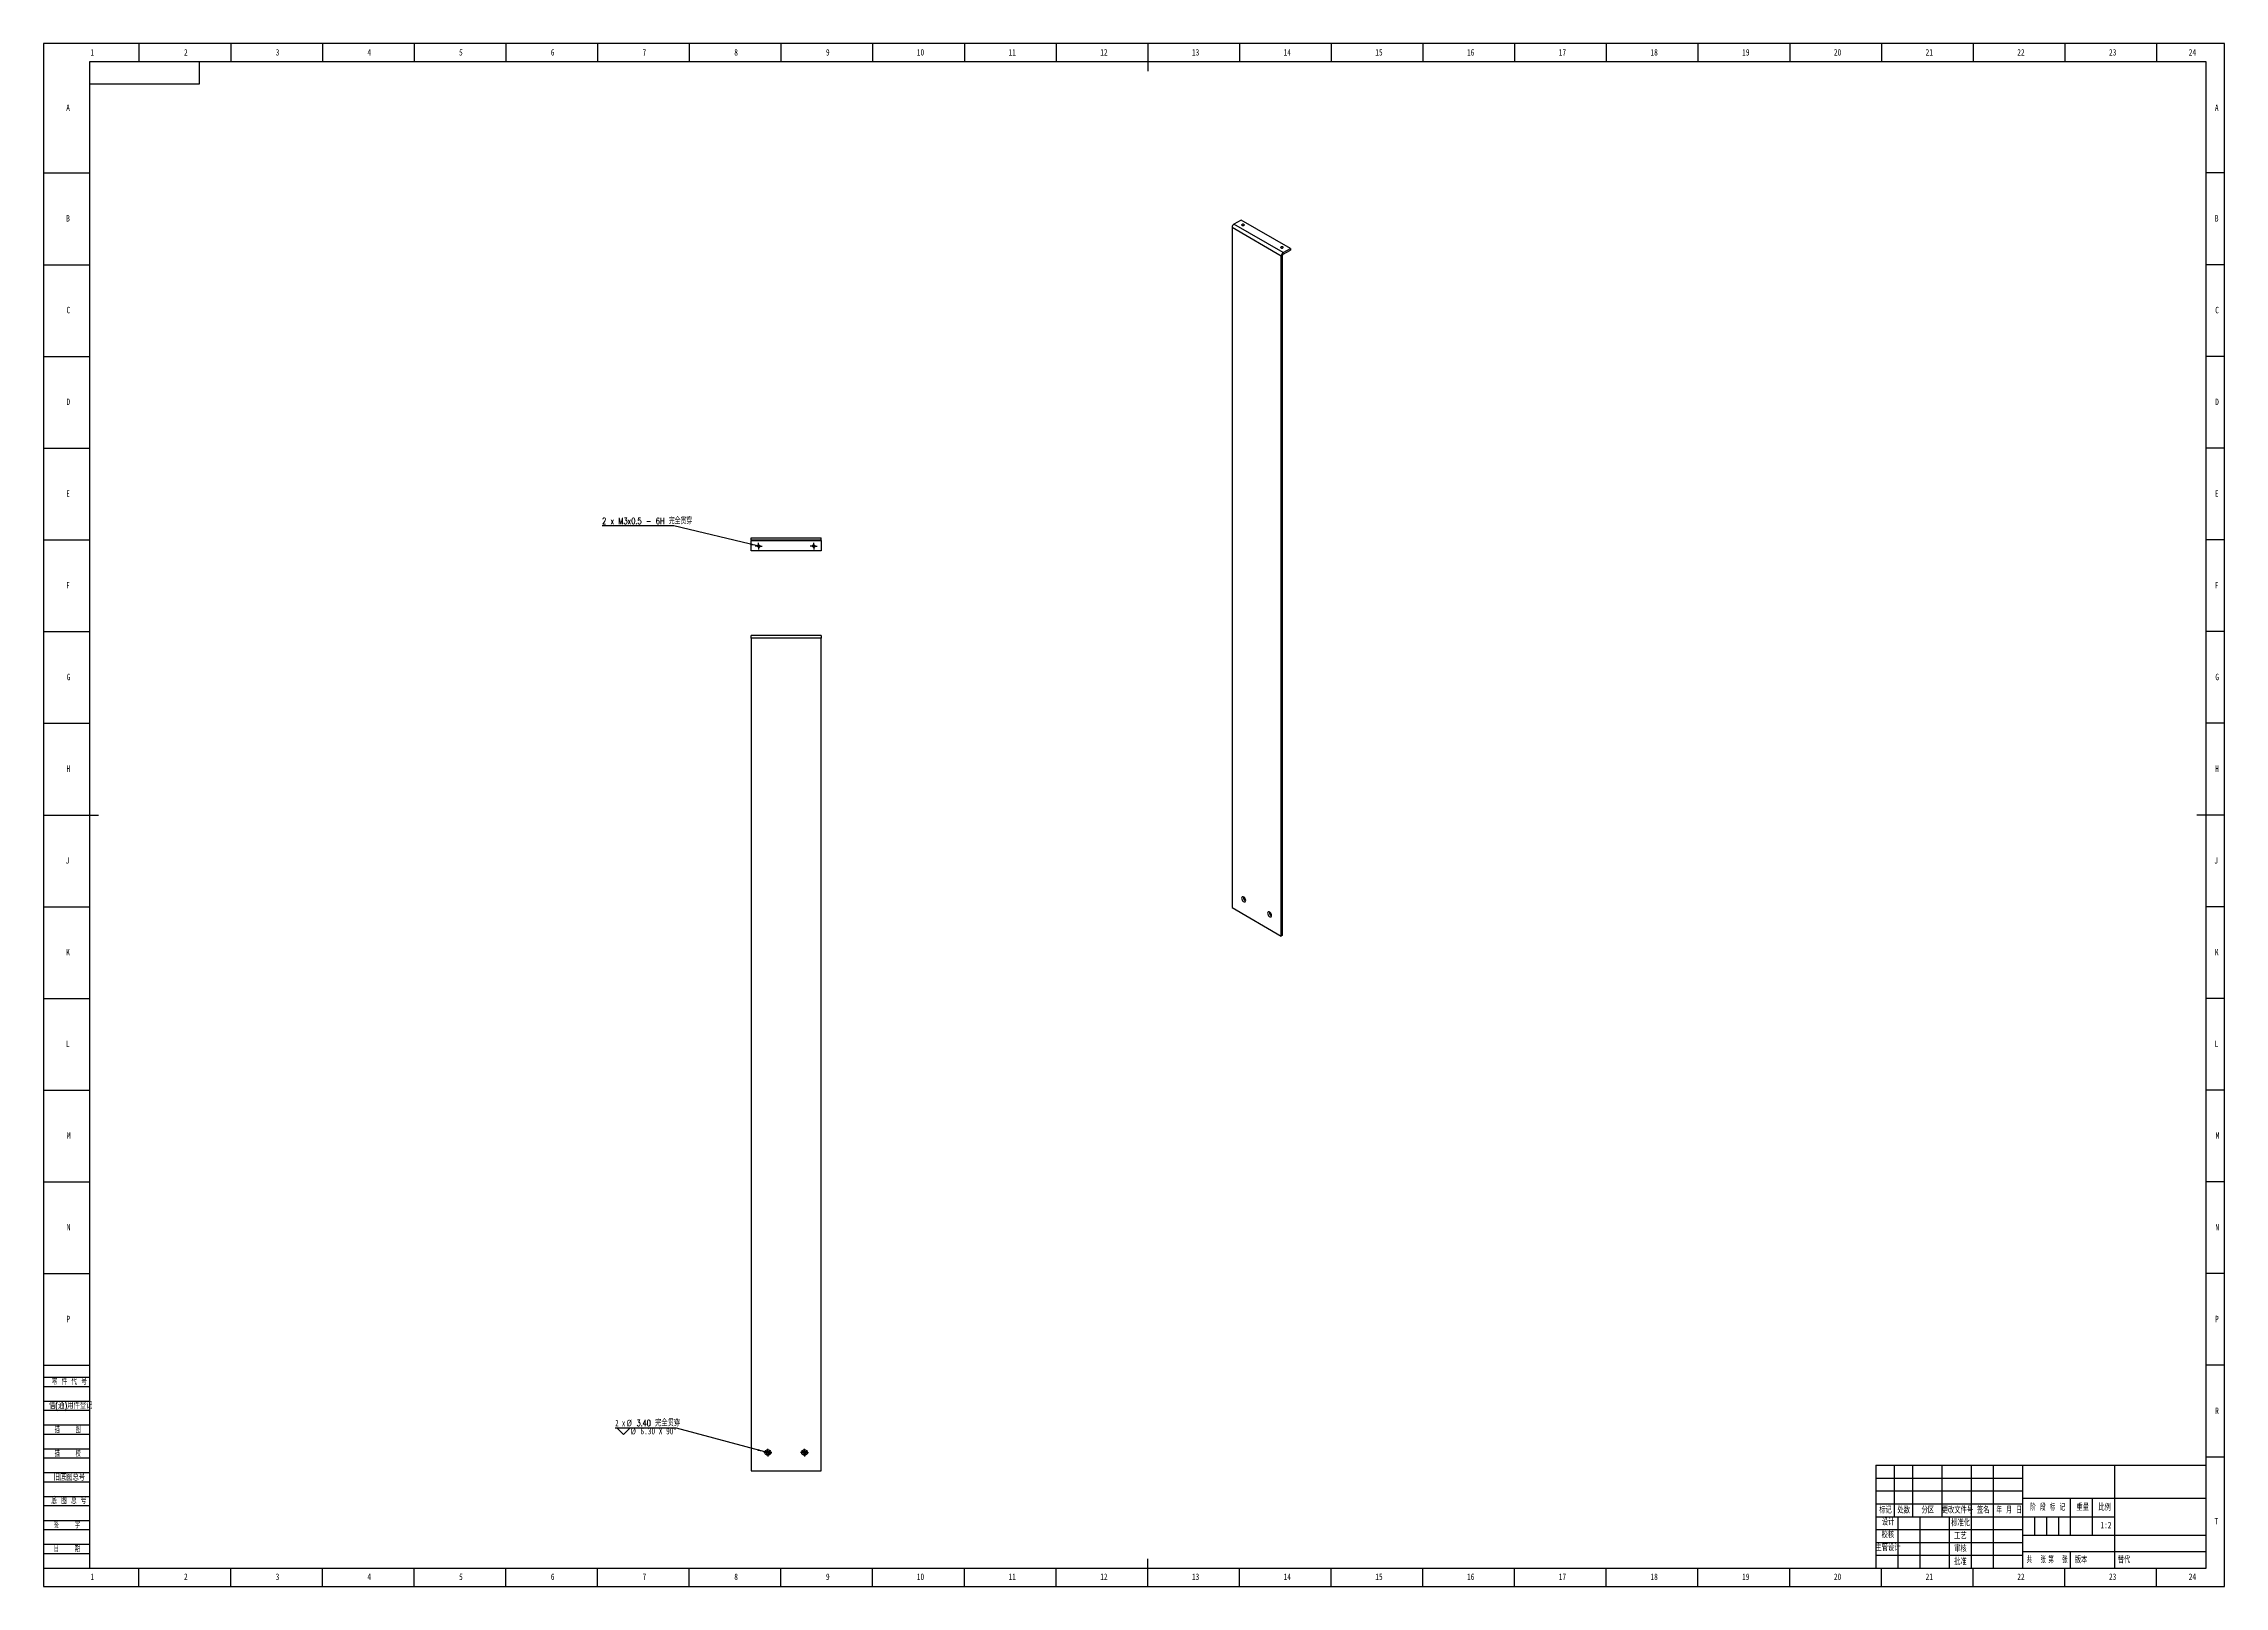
# Model space of a CAD drawing. Header units: millimetres. Extents: x 0 to 1189, y 0 to 841.
import ezdxf

# ---------------------------------------------------------------- set-up
doc = ezdxf.new("R2010")
doc.units = ezdxf.units.MM
for name, color, linetype in [('10', 7, 'Continuous'), ('5', 7, 'Continuous'), ('9', 7, 'Continuous'), ('SLD-0', 7, 'Continuous')]:
    doc.layers.add(name, color=color, linetype=linetype)
doc.styles.add('SLDTEXTSTYLE0', font='TXT', dxfattribs={"width": 0.7, "bigfont": 'bigfont'})
doc.styles.add('SLDTEXTSTYLE1', font='TXT', dxfattribs={"width": 0.6, "bigfont": 'bigfont'})
doc.styles.add('SLDTEXTSTYLE2', font='TXT', dxfattribs={"width": 0.614286, "bigfont": 'bigfont'})
doc.styles.add('SLDTEXTSTYLE3', font='TXT', dxfattribs={"width": 0.62, "bigfont": 'bigfont'})
doc.styles.add('SLDTEXTSTYLE4', font='TXT', dxfattribs={"width": 0.566667, "bigfont": 'bigfont'})
doc.styles.add('SLDTEXTSTYLE5', font='TXT', dxfattribs={"width": 0.7})
doc.styles.add('SLDTEXTSTYLE6', font='TXT', dxfattribs={"width": 0.633333})
doc.styles.add('SLDTEXTSTYLE7', font='TXT', dxfattribs={"width": 0.65, "bigfont": 'bigfont'})
doc.dimstyles.new('SLDDIMSTYLE0', dxfattribs={"dimtxt": 3.5, "dimasz": 4.08, "dimexe": 0, "dimexo": 0.0625, "dimgap": 0.875, "dimtad": 0, "dimtih": 1, "dimtoh": 1, "dimlfac": 2, "dimrnd": 1e-09, "dimzin": 4, "dimdsep": 46, "dimtxsty": 'SLDTEXTSTYLE5', "dimblk1": 'NONE', "dimsah": 1, "dimcen": 0, "dimadec": 0, "dimazin": 1, "dimtfac": 1, "dimtmove": 0, "dimatfit": 3, "dimldrblk": 'NONE', "dimfxl": 0, "dimfrac": 2, "dimtolj": 1, "dimtzin": 12, "dimarcsym": 0})

# ---------------------------------------------------------------- blocks, each defined once
blk = doc.blocks.new('SW_SYMBOL_HOLE_SINK')
at = {"layer": '10', "color": 0}
for p, q in [((0, 875), (800, 75)), ((800, 75), (1600, 875))]:
    blk.add_line(p, q, dxfattribs=at)
blk = doc.blocks.new('_D')
at = {"layer": '10'}
for p, q in [((345, 86.3), (311.7, 86.3)), ((393.3, 73.3), (345, 86.3)), ((396.4, 72.5), (393.3, 73.3))]:
    blk.add_line(p, q, dxfattribs=at)
blk.add_solid([(393.3, 73.3), (389.5, 74.9), (389.3, 73.9)], dxfattribs=at)
at = {"layer": '10', "xscale": 0.004511737089201878, "yscale": 0.004511737089201878, "zscale": 0.004511737089201878}
blk.add_blockref('SW_SYMBOL_HOLE_SINK', (312.6, 82.4), dxfattribs=at)
at = {"layer": '10', "char_height": 3.5, "attachment_point": 1}
for s, insert, style in [('2 x', (311.7, 90.8), 'SLDTEXTSTYLE6'), ('%%c', (317.8, 90.8), 'SLDTEXTSTYLE5'), ('%%c', (320, 86.4), 'SLDTEXTSTYLE5'), ('3.40 完全贯穿', (323.3, 90.8), 'SLDTEXTSTYLE0'), ('6.30 X 90°', (325.4, 86.4), 'SLDTEXTSTYLE5')]:
    blk.add_mtext(s, dxfattribs=dict(at, insert=insert, style=style))
blk = doc.blocks.new('_None')
blk = doc.blocks.new('SW_CENTERMARKSYMBOL_0')
at = {"layer": '10', "color": 0}
for p, q in [((-1.25, 0), (-2.1, 0)), ((0, 0), (-1.25, 0)), ((0, 1.25), (0, 2.1)), ((0, 0), (0, 1.25)), ((0, 0), (0, -1.25)), ((0, 0), (1.25, 0)), ((1.25, 0), (2.1, 0)), ((0, -1.25), (0, -2.1))]:
    blk.add_line(p, q, dxfattribs=at)
blk = doc.blocks.new('SW_CENTERMARKSYMBOL_1')
at = {"layer": '10', "color": 0}
for p, q in [((-1.25, 0), (-2.1, 0)), ((0, 0), (-1.25, 0)), ((0, 1.25), (0, 2.1)), ((0, 0), (0, 1.25)), ((0, 0), (0, -1.25)), ((0, 0), (1.25, 0)), ((1.25, 0), (2.1, 0)), ((0, -1.25), (0, -2.1))]:
    blk.add_line(p, q, dxfattribs=at)
blk = doc.blocks.new('SW_RADIAL_DIMENSION_0')
at = {"layer": '10', "color": 0}
for p, q in [((39.1, 0), (0, 0)), ((84.8, -10.8), (39.1, 0)), ((86, -11.1), (84.8, -10.8))]:
    blk.add_line(p, q, dxfattribs=at)
blk.add_solid([(84.8, -10.8), (80.9, -9.4), (80.7, -10.4)], dxfattribs=at)
at = {"layer": '10', "color": 0, "insert": (0, 4.5), "char_height": 3.5, "attachment_point": 1, "style": 'SLDTEXTSTYLE7'}
blk.add_mtext('2 x M3x0.5 - 6H 完全贯穿', dxfattribs=at)
blk = doc.blocks.new('SW_CENTERMARKSYMBOL_2')
at = {"layer": '10', "color": 0}
for p, q in [((-1.25, 0), (-1.875, 0)), ((0, 0), (-1.25, 0)), ((0, 1.25), (0, 1.875)), ((0, 0), (0, 1.25)), ((0, 0), (0, -1.25)), ((0, 0), (1.25, 0)), ((1.25, 0), (1.875, 0)), ((0, -1.25), (0, -1.875))]:
    blk.add_line(p, q, dxfattribs=at)
blk = doc.blocks.new('SW_CENTERMARKSYMBOL_3')
at = {"layer": '10', "color": 0}
for p, q in [((-1.25, 0), (-1.875, 0)), ((0, 0), (-1.25, 0)), ((0, 1.25), (0, 1.875)), ((0, 0), (0, 1.25)), ((0, 0), (0, -1.25)), ((0, 0), (1.25, 0)), ((1.25, 0), (1.875, 0)), ((0, -1.25), (0, -1.875))]:
    blk.add_line(p, q, dxfattribs=at)

msp = doc.modelspace()

# ---------------------------------------------------------------- linework, layer by layer
at = {"color": 7, "linetype": 'Continuous', "lineweight": 25}
for p, q in [((674.8088, 725.2238), (647.9388, 740.7355)), ((647.9388, 740.7355), (647.9388, 370.026)), ((652.8885, 744.8178), (648.9994, 742.5726)), ((675.8695, 727.0609), (648.9994, 742.5726)), ((679.7586, 729.306), (652.8885, 744.8178)), ((675.5159, 725.632), (674.8088, 725.2238)), ((675.5159, 354.9224), (675.5159, 725.632)), ((675.8695, 727.0609), (679.7586, 729.306)), ((675.8695, 726.2443), (679.7586, 728.4895)), ((675.8695, 726.2443), (675.8695, 727.0609)), ((679.7586, 729.306), (679.7586, 728.4895)), ((674.8088, 354.5142), (674.8088, 725.2238)), ((385.8593, 570.5713), (385.8593, 571.5713)), ((385.8593, 571.5713), (423.8593, 571.5713)), ((423.8593, 570.5713), (423.8593, 571.5713)), ((385.8593, 570.5713), (423.8593, 570.5713)), ((385.8593, 570.5713), (385.8593, 570.0713)), ((385.8593, 570.0713), (423.8593, 570.0713)), ((385.8593, 564.5713), (385.8593, 570.0713)), ((423.8593, 564.5713), (385.8593, 564.5713)), ((423.8593, 570.0713), (423.8593, 570.5713)), ((423.8593, 570.0713), (423.8593, 564.5713)), ((423.8593, 518.4267), (385.8593, 518.4267)), ((385.8593, 516.9267), (385.8593, 518.4267)), ((385.8593, 516.9267), (385.8593, 62.9267)), ((423.8593, 516.9267), (385.8593, 516.9267)), ((423.8593, 518.4267), (423.8593, 516.9267)), ((423.8593, 62.9267), (423.8593, 516.9267)), ((647.9388, 370.026), (674.8088, 354.5142)), ((675.5159, 354.9224), (674.8088, 354.5142)), ((385.8593, 62.9267), (423.8593, 62.9267))]:
    msp.add_line(p, q, dxfattribs=at)
at = {"color": 7, "linetype": 'Continuous', "lineweight": 18, "flags": 128}
for points in [[(653.4188, 741.8583), (653.2563, 741.9987), (653.1992, 742.1644), (653.2563, 742.3301), (653.4188, 742.4706), (653.6622, 742.5644), (653.9492, 742.5974), (654.2362, 742.5644), (654.4795, 742.4706), (654.6421, 742.3301), (654.6992, 742.1644), (654.6421, 741.9987), (654.4795, 741.8583), (654.2362, 741.7644), (653.9492, 741.7315), (653.6622, 741.7644), (653.4188, 741.8583)], [(674.632, 729.6122), (674.4695, 729.7526), (674.4124, 729.9183), (674.4695, 730.084), (674.632, 730.2245), (674.8754, 730.3183), (675.1624, 730.3513), (675.4494, 730.3183), (675.6927, 730.2245), (675.8553, 730.084), (675.9124, 729.9183), (675.8553, 729.7526), (675.6927, 729.6122), (675.4494, 729.5183), (675.1624, 729.4853), (674.8754, 729.5183), (674.632, 729.6122)]]:
    msp.add_lwpolyline(points, dxfattribs=at)
at = {"color": 7, "linetype": 'Continuous', "lineweight": 25, "flags": 128}
for points in [[(653.5072, 741.9093), (653.71, 741.8311), (653.9492, 741.8036), (654.1883, 741.8311), (654.3911, 741.9093), (654.5266, 742.0264), (654.5742, 742.1644), (654.5266, 742.3025), (654.3911, 742.4196), (654.1883, 742.4978), (653.9492, 742.5252), (653.71, 742.4978), (653.5072, 742.4196), (653.3717, 742.3025), (653.3242, 742.1644), (653.3717, 742.0264), (653.5072, 741.9093)], [(674.7204, 729.6632), (674.9232, 729.585), (675.1624, 729.5575), (675.4016, 729.585), (675.6043, 729.6632), (675.7398, 729.7802), (675.7874, 729.9183), (675.7398, 730.0564), (675.6043, 730.1734), (675.4016, 730.2517), (675.1624, 730.2791), (674.9232, 730.2517), (674.7204, 730.1734), (674.585, 730.0564), (674.5374, 729.9183), (674.585, 729.7802), (674.7204, 729.6632)], [(655.4164, 373.8746), (655.3493, 374.3533), (655.1559, 374.8517), (654.8596, 375.3099), (654.4961, 375.6724), (654.1093, 375.8957), (653.7459, 375.9528), (653.4496, 375.8367), (653.2562, 375.5616), (653.189, 375.1605), (653.2562, 374.6819), (653.4496, 374.1834), (653.7459, 373.7253), (654.1093, 373.3627), (654.4961, 373.1394), (654.8596, 373.0824), (655.1559, 373.1984), (655.3493, 373.4736), (655.4164, 373.8746)], [(654.5994, 375.5859), (654.5854, 375.5875), (654.3904, 375.5496), (654.2601, 375.3997), (654.2143, 375.1605), (654.2601, 374.8685), (654.3904, 374.5681), (654.5854, 374.3051), (654.8154, 374.1195), (655.0454, 374.0395), (655.2404, 374.0774), (655.3707, 374.2273), (655.3762, 374.2402)], [(654.4989, 375.5863), (654.4545, 375.5119), (654.4088, 375.2727), (654.4545, 374.9807), (654.5848, 374.6803), (654.7798, 374.4173), (655.0098, 374.2317), (655.2398, 374.1518), (655.3263, 374.153)], [(669.5586, 365.7106), (669.4914, 366.1892), (669.298, 366.6876), (669.0017, 367.1458), (668.6383, 367.5084), (668.2515, 367.7316), (667.888, 367.7887), (667.5917, 367.6726), (667.3983, 367.3975), (667.3312, 366.9964), (667.3983, 366.5178), (667.5917, 366.0193), (667.888, 365.5612), (668.2515, 365.1986), (668.6383, 364.9753), (669.0017, 364.9183), (669.298, 365.0343), (669.4914, 365.3095), (669.5586, 365.7106)], [(668.7415, 367.4218), (668.7275, 367.4234), (668.5325, 367.3856), (668.4022, 367.2356), (668.3565, 366.9964), (668.4022, 366.7044), (668.5325, 366.404), (668.7275, 366.141), (668.9575, 365.9554), (669.1875, 365.8754), (669.3825, 365.9133), (669.5128, 366.0633), (669.5184, 366.0761)], [(668.641, 367.4222), (668.5967, 367.3479), (668.5509, 367.1087), (668.5967, 366.8166), (668.727, 366.5163), (668.922, 366.2532), (669.152, 366.0676), (669.382, 365.9877), (669.4684, 365.9889)]]:
    msp.add_lwpolyline(points, dxfattribs=at)
at = {"color": 7, "linetype": 'Continuous', "lineweight": 25}
for centre, radius in [((389.8593, 567.0713), 0.625), ((419.8593, 567.0713), 0.625), ((394.8593, 72.9267), 1.575), ((394.8593, 72.9267), 0.85), ((414.8593, 72.9267), 1.575), ((414.8593, 72.9267), 0.85)]:
    msp.add_circle(centre, radius, dxfattribs=at)
for centre, radius in [((650.2416, 740.6307), 2.3052), ((677.1116, 725.119), 2.3052), ((676.2835, 725.597), 0.7684)]:
    msp.add_arc(centre, radius, 122.6054783, 177.3945215, dxfattribs=at)
at = {"color": 7, "linetype": 'Continuous', "lineweight": 18}
for centre in [(389.8593, 567.0713), (419.8593, 567.0713)]:
    msp.add_arc(centre, 0.75, 255, 195, dxfattribs=at)
at = {"layer": '5', "color": 7}
for p, q in [((1189, 841), (0, 841)), ((0, 841), (0, 0)), ((1189, 0), (1189, 841)), ((0, 114), (25, 114)), ((0, 109), (25, 109)), ((0, 101), (25, 101)), ((0, 96), (25, 96)), ((0, 88), (25, 88)), ((0, 83), (25, 83)), ((0, 75), (25, 75)), ((0, 70), (25, 70)), ((0, 62), (25, 62)), ((0, 57), (25, 57)), ((0, 49), (25, 49)), ((999, 59), (1079, 59)), ((999, 52), (1079, 52)), ((0, 44), (25, 44)), ((0, 36), (25, 36)), ((1085.5, 38), (1085.5, 28)), ((1092, 38), (1092, 28)), ((1098.5, 38), (1098.5, 28)), ((0, 31), (25, 31)), ((0, 23), (25, 23)), ((0, 18), (25, 18)), ((0, 0), (1189, 0))]:
    msp.add_line(p, q, dxfattribs=at)
at = {"layer": '5'}
for p, q in [((52, 841), (52, 831.0501)), ((102, 841), (102, 831.0501)), ((152, 841), (152, 831.0501)), ((202, 841), (202, 831.0501)), ((252, 841), (252, 831.0501)), ((302, 841), (302, 831.0501)), ((352, 841), (352, 831.0501)), ((402, 841), (402, 831.0501)), ((452, 841), (452, 831.0501)), ((502, 841), (502, 831.0501)), ((552, 841), (552, 831.0501)), ((652, 841), (652, 831.0501)), ((702, 841), (702, 831.0501)), ((752, 841), (752, 831.0501)), ((802, 841), (802, 831.0501)), ((852, 841), (852, 831.0501)), ((902, 841), (902, 831.0501)), ((952, 841), (952, 831.0501)), ((1002, 841), (1002, 831.0501)), ((1052, 841), (1052, 831.0501)), ((1102, 841), (1102, 831.0501)), ((1152, 841), (1152, 831.0501)), ((0, 770.5), (25, 770.5)), ((1189, 770.5), (1179, 770.5)), ((0, 720.5), (25, 720.5)), ((1189, 720.5), (1179, 720.5)), ((0, 670.5), (25, 670.5)), ((1189, 670.5), (1179, 670.5)), ((0, 620.5), (25, 620.5)), ((1189, 620.5), (1179, 620.5)), ((0, 570.5), (25, 570.5)), ((1189, 570.5), (1179, 570.5)), ((0, 520.5), (25, 520.5)), ((1189, 520.5), (1179, 520.5)), ((0, 470.5), (25, 470.5)), ((1189, 470.5), (1179, 470.5)), ((0, 370.5), (25, 370.5)), ((1189, 370.5), (1179, 370.5)), ((0, 320.5), (25, 320.5)), ((1189, 320.5), (1179, 320.5)), ((0, 270.5), (25, 270.5)), ((1189, 270.5), (1179, 270.5)), ((0, 220.5), (25, 220.5)), ((1189, 220.5), (1179, 220.5)), ((0, 170.5), (25, 170.5)), ((1189, 170.5), (1179, 170.5)), ((0, 120.5), (25, 120.5)), ((1189, 120.5), (1179, 120.5)), ((1189, 70.5), (1179, 70.5)), ((52, 0), (52, 10)), ((102, 0), (102, 10)), ((152, 0), (152, 10)), ((202, 0), (202, 10)), ((252, 0), (252, 10)), ((302, 0), (302, 10)), ((352, 0), (352, 10)), ((402, 0), (402, 10)), ((452, 0), (452, 10)), ((502, 0), (502, 10)), ((552, 0), (552, 10)), ((652, 0), (652, 10)), ((702, 0), (702, 10)), ((752, 0), (752, 10)), ((802, 0), (802, 10)), ((852, 0), (852, 10)), ((902, 0), (902, 10)), ((952, 0), (952, 10)), ((1002, 0), (1002, 10)), ((1052, 0), (1052, 10)), ((1102, 0), (1102, 10)), ((1152, 0), (1152, 10))]:
    msp.add_line(p, q, dxfattribs=at)
at = {"layer": '5', "lineweight": 25}
for p, q in [((602, 841), (602, 826)), ((0, 420.5), (30, 420.5)), ((1189, 420.5), (1174, 420.5)), ((602, 0), (602, 15)), ((1105, 18.9824), (1105, 10))]:
    msp.add_line(p, q, dxfattribs=at)
at = {"layer": '5', "color": 7, "lineweight": 25}
for p, q in [((1179, 831.0501), (25, 831.0501)), ((25, 831.0501), (25, 10)), ((85, 819), (85, 831)), ((1179, 10), (1179, 831.0501)), ((25, 819), (85, 819)), ((999, 66), (1179, 66)), ((999, 66), (999, 10)), ((1009, 66), (1009, 38)), ((1019, 66), (1019, 38)), ((1035, 66), (1035, 38)), ((1051, 66), (1051, 10)), ((1063, 66), (1063, 10)), ((1079, 66), (1079, 10)), ((1129, 66), (1129, 38)), ((1079, 48), (1179, 48)), ((1105, 48), (1105, 28)), ((1117, 48), (1117, 28)), ((999, 45), (1079, 45)), ((999, 38), (1129, 38)), ((1011, 38), (1011, 10)), ((1023, 38), (1023, 10)), ((1039, 38), (1039, 10)), ((1129, 38), (1129, 10)), ((999, 31), (1079, 31)), ((999, 24), (1079, 24)), ((1079, 28), (1179, 28)), ((999, 17), (1079, 17)), ((1079.0061, 18.9824), (1179, 18.9824)), ((0, 10), (1179, 10))]:
    msp.add_line(p, q, dxfattribs=at)

# ---------------------------------------------------------------- block references
at = {"layer": '10'}
for name, p in [('SW_RADIAL_DIMENSION_0', (304.4896, 578.0652)), ('SW_CENTERMARKSYMBOL_3', (389.8593, 567.0713)), ('SW_CENTERMARKSYMBOL_2', (419.8593, 567.0713)), ('SW_CENTERMARKSYMBOL_1', (394.8593, 72.9267)), ('SW_CENTERMARKSYMBOL_0', (414.8593, 72.9267))]:
    msp.add_blockref(name, p, dxfattribs=at)

# ---------------------------------------------------------------- texts
at = {"layer": '10', "char_height": 3.5, "attachment_point": 2}
for s, insert, style in [('1', (26.5444, 838.0022), 'SLDTEXTSTYLE5'), ('2', (77.5444, 838.0022), 'SLDTEXTSTYLE5'), ('3', (127.5444, 838.0022), 'SLDTEXTSTYLE5'), ('4', (177.5444, 838.0022), 'SLDTEXTSTYLE5'), ('5', (227.5444, 838.0022), 'SLDTEXTSTYLE5'), ('6', (277.5469, 838.0022), 'SLDTEXTSTYLE5'), ('7', (327.5469, 838.0022), 'SLDTEXTSTYLE5'), ('8', (377.5469, 838.0022), 'SLDTEXTSTYLE5'), ('9', (427.5469, 838.0022), 'SLDTEXTSTYLE5'), ('10', (478.0889, 838.0022), 'SLDTEXTSTYLE5'), ('11', (528.0889, 838.0022), 'SLDTEXTSTYLE5'), ('12', (578.0889, 838.0022), 'SLDTEXTSTYLE5'), ('13', (628.0889, 838.0022), 'SLDTEXTSTYLE5'), ('14', (678.0889, 838.0022), 'SLDTEXTSTYLE5'), ('15', (728.0889, 838.0022), 'SLDTEXTSTYLE5'), ('16', (778.0913, 838.0022), 'SLDTEXTSTYLE5'), ('17', (828.0913, 838.0022), 'SLDTEXTSTYLE5'), ('18', (878.0913, 838.0022), 'SLDTEXTSTYLE5'), ('19', (928.0913, 838.0022), 'SLDTEXTSTYLE5'), ('20', (978.0889, 838.0022), 'SLDTEXTSTYLE5'), ('21', (1028.0889, 838.0022), 'SLDTEXTSTYLE5'), ('22', (1078.0889, 838.0022), 'SLDTEXTSTYLE5'), ('23', (1128.0889, 838.0022), 'SLDTEXTSTYLE5'), ('24', (1171.5889, 838.0022), 'SLDTEXTSTYLE5'), ('A', (13.3203, 807.7522), 'SLDTEXTSTYLE5'), ('A', (1184.8203, 807.7522), 'SLDTEXTSTYLE5'), ('B', (13.3203, 747.5022), 'SLDTEXTSTYLE5'), ('B', (1184.8203, 747.5022), 'SLDTEXTSTYLE5'), ('C', (13.4819, 697.5022), 'SLDTEXTSTYLE5'), ('C', (1184.9819, 697.5022), 'SLDTEXTSTYLE5'), ('D', (13.4844, 647.5022), 'SLDTEXTSTYLE5'), ('D', (1184.9844, 647.5022), 'SLDTEXTSTYLE5'), ('E', (13.3179, 597.5022), 'SLDTEXTSTYLE5'), ('E', (1184.8179, 597.5022), 'SLDTEXTSTYLE5'), ('F', (13.279, 547.5022), 'SLDTEXTSTYLE5'), ('F', (1184.779, 547.5022), 'SLDTEXTSTYLE5'), ('G', (13.5938, 497.5022), 'SLDTEXTSTYLE5'), ('G', (1185.0938, 497.5022), 'SLDTEXTSTYLE5'), ('H', (13.4844, 447.5022), 'SLDTEXTSTYLE5'), ('H', (1184.9844, 447.5022), 'SLDTEXTSTYLE5'), ('J', (13.0153, 397.5022), 'SLDTEXTSTYLE5'), ('J', (1184.5153, 397.5022), 'SLDTEXTSTYLE5'), ('K', (13.3203, 347.5022), 'SLDTEXTSTYLE5'), ('K', (1184.8203, 347.5022), 'SLDTEXTSTYLE5'), ('L', (13.1806, 297.5022), 'SLDTEXTSTYLE5'), ('L', (1184.6806, 297.5022), 'SLDTEXTSTYLE5'), ('M', (13.7068, 247.5022), 'SLDTEXTSTYLE5'), ('M', (1185.2068, 247.5022), 'SLDTEXTSTYLE5'), ('N', (13.6035, 197.5022), 'SLDTEXTSTYLE5'), ('N', (1185.1035, 197.5022), 'SLDTEXTSTYLE5'), ('P', (13.4443, 147.5022), 'SLDTEXTSTYLE5'), ('P', (1184.9443, 147.5022), 'SLDTEXTSTYLE5'), ('R', (1184.9844, 97.5022), 'SLDTEXTSTYLE5'), ('T', (1184.6563, 37.2522), 'SLDTEXTSTYLE5'), ('校核', (1005.4941, 29.8568), 'SLDTEXTSTYLE0'), ('主管设计', (1005.5621, 22.8297), 'SLDTEXTSTYLE0'), ('1', (26.5444, 7.0022), 'SLDTEXTSTYLE5'), ('2', (77.5444, 7.0022), 'SLDTEXTSTYLE5'), ('3', (127.5444, 7.0022), 'SLDTEXTSTYLE5'), ('4', (177.5444, 7.0022), 'SLDTEXTSTYLE5'), ('5', (227.5444, 7.0022), 'SLDTEXTSTYLE5'), ('6', (277.5469, 7.0022), 'SLDTEXTSTYLE5'), ('7', (327.5469, 7.0022), 'SLDTEXTSTYLE5'), ('8', (377.5469, 7.0022), 'SLDTEXTSTYLE5'), ('9', (427.5469, 7.0022), 'SLDTEXTSTYLE5'), ('10', (478.0889, 7.0022), 'SLDTEXTSTYLE5'), ('11', (528.0889, 7.0022), 'SLDTEXTSTYLE5'), ('12', (578.0889, 7.0022), 'SLDTEXTSTYLE5'), ('13', (628.0889, 7.0022), 'SLDTEXTSTYLE5'), ('14', (678.0889, 7.0022), 'SLDTEXTSTYLE5'), ('15', (728.0889, 7.0022), 'SLDTEXTSTYLE5'), ('16', (778.0913, 7.0022), 'SLDTEXTSTYLE5'), ('17', (828.0913, 7.0022), 'SLDTEXTSTYLE5'), ('18', (878.0913, 7.0022), 'SLDTEXTSTYLE5'), ('19', (928.0913, 7.0022), 'SLDTEXTSTYLE5'), ('20', (978.0889, 7.0022), 'SLDTEXTSTYLE5'), ('21', (1028.0889, 7.0022), 'SLDTEXTSTYLE5'), ('22', (1078.0889, 7.0022), 'SLDTEXTSTYLE5'), ('23', (1128.0889, 7.0022), 'SLDTEXTSTYLE5'), ('24', (1171.5889, 7.0022), 'SLDTEXTSTYLE5')]:
    msp.add_mtext(s, dxfattribs=dict(at, insert=insert, style=style))
at = {"layer": '10', "color": 7, "insert": (1110.8444, 16.1881), "char_height": 3.5, "attachment_point": 2, "style": 'SLDTEXTSTYLE0'}
msp.add_mtext('版本', dxfattribs=at)
at = {"layer": '9', "color": 7, "char_height": 3.5}
for s, insert, attachment_point, style in [('零 件 代 号', (4.4822, 113.3599), 1, 'SLDTEXTSTYLE2'), ('借(通)用件登记', (2.9328, 100.2756), 1, 'SLDTEXTSTYLE0'), ('描    图', (13.1292, 87.176), 2, 'SLDTEXTSTYLE4'), ('描    校', (13.1292, 74.1365), 2, 'SLDTEXTSTYLE4'), ('旧底图总号', (5.4591, 61.2006), 1, 'SLDTEXTSTYLE0'), ('底 图 总 号', (4.2122, 48.4331), 1, 'SLDTEXTSTYLE2'), ('标记', (1004.2451, 43.3062), 2, 'SLDTEXTSTYLE0'), ('设计', (1005.6448, 36.7667), 2, 'SLDTEXTSTYLE0'), ('处数', (1014.1711, 43.3062), 2, 'SLDTEXTSTYLE0'), ('分区', (1027.308, 43.3062), 2, 'SLDTEXTSTYLE0'), ('更改文件号', (1043.4824, 43.3062), 2, 'SLDTEXTSTYLE0'), ('标准化', (1045.1847, 36.3584), 2, 'SLDTEXTSTYLE0'), ('签名', (1057.5369, 43.3062), 2, 'SLDTEXTSTYLE0'), ('年 月 日', (1071.6102, 43.3062), 2, 'SLDTEXTSTYLE3'), ('阶 段 标 记', (1092.6508, 44.8103), 2, 'SLDTEXTSTYLE2'), ('重量', (1111.794, 44.8103), 2, 'SLDTEXTSTYLE0'), ('比例', (1123.679, 44.8103), 2, 'SLDTEXTSTYLE0'), ('签    字', (12.6912, 35.1926), 2, 'SLDTEXTSTYLE4'), ('工艺', (1045.0753, 29.2301), 2, 'SLDTEXTSTYLE0'), ('日    期', (12.6912, 22.2333), 2, 'SLDTEXTSTYLE4'), ('批准', (1045.0753, 15.2155), 2, 'SLDTEXTSTYLE0'), ('审核', (1045.0753, 22.2493), 2, 'SLDTEXTSTYLE0'), ('共  张', (1086.3826, 16.1881), 2, 'SLDTEXTSTYLE1'), ('第  张', (1098.2739, 16.1881), 2, 'SLDTEXTSTYLE1')]:
    msp.add_mtext(s, dxfattribs=dict(at, insert=insert, attachment_point=attachment_point, style=style))
at = {"layer": 'SLD-0', "char_height": 3.5}
for s, insert, attachment_point, style in [('1:2', (1124.4373, 35.1578), 2, 'SLDTEXTSTYLE5'), ('替代', (1130.8513, 16.1881), 1, 'SLDTEXTSTYLE0')]:
    msp.add_mtext(s, dxfattribs=dict(at, insert=insert, attachment_point=attachment_point, style=style))

# ---------------------------------------------------------------- dimensions: what is measured, and where the dimension line sits
at = {"layer": '10'}
dim = msp.add_diameter_dim_2p(p1=(396.3808, 72.5194), p2=(393.3379, 73.3339), text='2 x <> 完全贯穿\\P{\\fGDT;w}%%c 6.30 X 90°\\P', dimstyle='SLDDIMSTYLE0', dxfattribs=at)
dim.commit()
dim.dimension.update_dxf_attribs({"geometry": '_D', "text_midpoint": (327.5657, 86.2586), "dimtype": 163})

doc.saveas('drawing.dxf')
